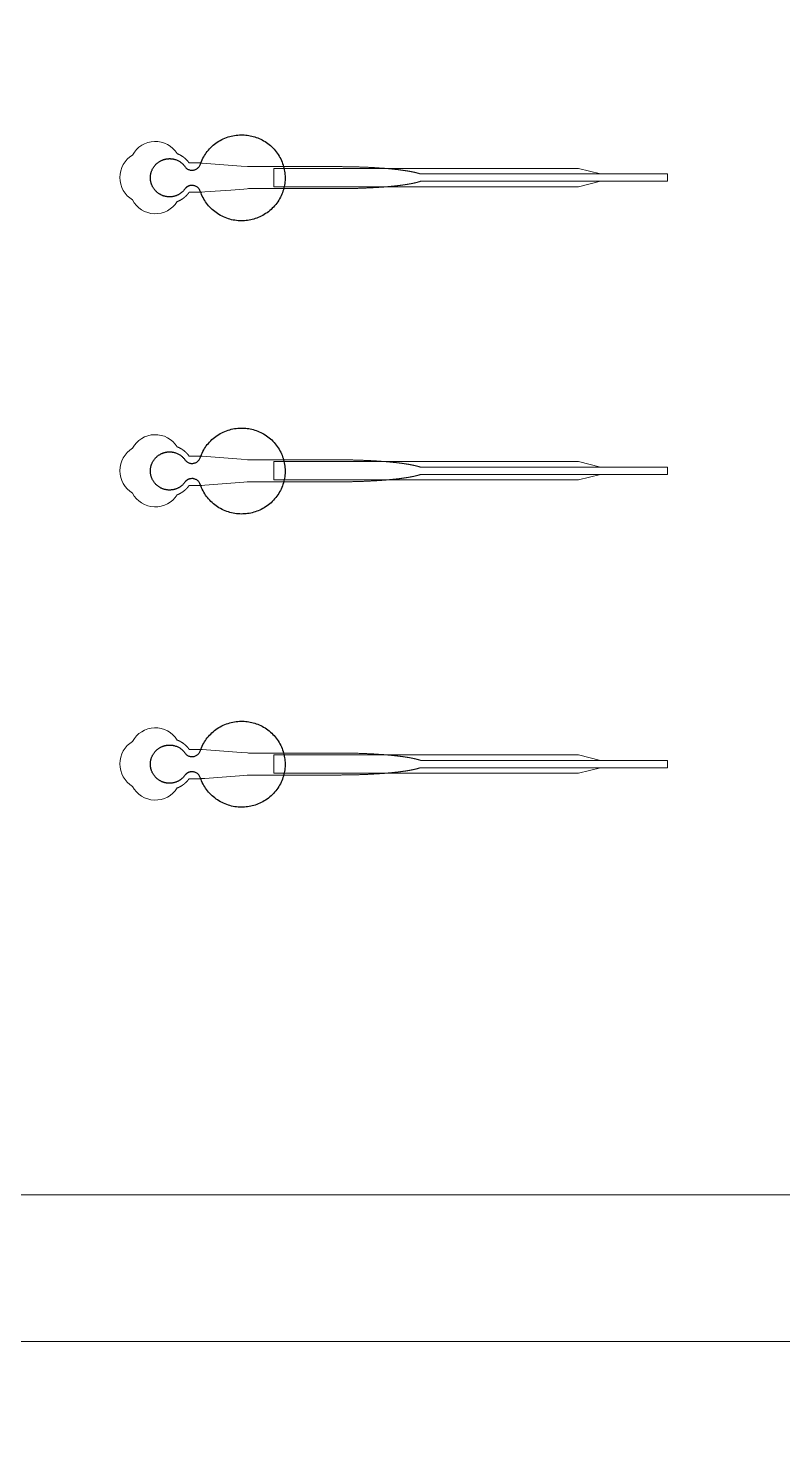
# Model space of a CAD drawing. Header units: inches. Extents: x -52997 to 52003, y -52254 to 52746.
# Drawn here: x -4 to 5140, y -20643 to -10988 of the extents above; entities that cross this region are included whole.
import ezdxf

# ---------------------------------------------------------------- set-up
doc = ezdxf.new("R2010")
doc.units = ezdxf.units.IN
doc.header["$MEASUREMENT"] = 0
doc.layers.add('1', color=1, linetype='Continuous')
doc.layers.add('2', color=140, linetype='Continuous', lineweight=0)
doc.layers.add('3', color=90, linetype='Continuous', lineweight=0)

msp = doc.modelspace()

# ---------------------------------------------------------------- linework, layer by layer
at = {"layer": '1'}
for points in [[(-16283.4, -47485.7), (0, -47485.7), (16283.4, -47485.7, 5.999107)], [(-16250, -47285.7), (0, -47285.7), (16250, -47285.7, 5.986812)], [(-13685.8, -45485.7), (0, -45485.7), (13685.8, -45485.7, 6.794322)]]:
    msp.add_lwpolyline(points, format="xyb", close=True, dxfattribs=at)
msp.add_circle((-497.2, 245.8), 52500, dxfattribs=at)
for points in [[(1067.9, -12078.6), (1090.1, -12055.5), (1121.8, -12060.7), (1153.4, -12065.9), (1167.1, -12094.9), (1242.5, -12335.8), (1494.5, -12298.1), (1746.5, -12260.4), (1746.6, -12008.3), (1746.8, -11756.1), (1494.8, -11718.2), (1242.8, -11680.3), (1167.1, -11921.1), (1153.9, -11949.6), (1123.1, -11955.3), (1092.2, -11961.1), (1069.6, -11939.3), (1018.3, -11855.9), (923.9, -11882), (829.5, -11908.1), (828.3, -12006), (827.1, -12104), (920.8, -12132.4), (1014.6, -12160.8), (1067.9, -12078.6)], [(1067.9, -14078.6), (1090.1, -14055.5), (1121.8, -14060.7), (1153.4, -14065.9), (1167.1, -14094.9), (1242.5, -14335.8), (1494.5, -14298.1), (1746.5, -14260.4), (1746.6, -14008.3), (1746.8, -13756.1), (1494.8, -13718.2), (1242.8, -13680.3), (1167.1, -13921.1), (1153.9, -13949.6), (1123.1, -13955.3), (1092.2, -13961.1), (1069.6, -13939.3), (1018.3, -13855.9), (923.9, -13882), (829.5, -13908.1), (828.3, -14006), (827.1, -14104), (920.8, -14132.4), (1014.6, -14160.8), (1067.9, -14078.6)], [(1067.9, -16078.6), (1090.1, -16055.5), (1121.8, -16060.7), (1153.4, -16065.9), (1167.1, -16094.9), (1242.5, -16335.8), (1494.5, -16298.1), (1746.5, -16260.4), (1746.6, -16008.3), (1746.8, -15756.1), (1494.8, -15718.2), (1242.8, -15680.3), (1167.1, -15921.1), (1153.9, -15949.6), (1123.1, -15955.3), (1092.2, -15961.1), (1069.6, -15939.3), (1018.3, -15855.9), (923.9, -15882), (829.5, -15908.1), (828.3, -16006), (827.1, -16104), (920.8, -16132.4), (1014.6, -16160.8), (1067.9, -16078.6)]]:
    msp.add_rational_spline(points, [1, 0.884783429184, 1, 0.884783429184, 1, 0.758252289935, 1, 0.758252289935, 1, 0.758252289935, 1, 0.758252289935, 1, 0.888941908896, 1, 0.888941908896, 1, 0.79946124759, 1, 0.79946124759, 1, 0.79946124759, 1, 0.79946124759, 1], degree=2, knots=[0, 0, 0, 0.969535, 0.969535, 1.939069, 1.939069, 3.359405, 3.359405, 4.779741, 4.779741, 6.200078, 6.200078, 7.620414, 7.620414, 8.571947, 8.571947, 9.52348, 9.52348, 10.812277, 10.812277, 12.101074, 12.101074, 13.389871, 13.389871, 14.678668, 14.678668, 14.678668], dxfattribs=at)
at = {"layer": '2'}
for points in [[(-16283.4, -47485.7), (0, -47485.7), (16283.4, -47485.7, 5.999107)], [(-16250, -47285.7), (0, -47285.7), (16250, -47285.7, 5.986812)], [(-13685.8, -45485.7), (0, -45485.7), (13685.8, -45485.7, 6.794322)], [(1010.7, -12170.4), (1011, -12170.3), (1011.9, -12170), (1012.7, -12169.7), (1013.6, -12169.3), (1014.4, -12169), (1015.3, -12168.6), (1016.1, -12168.3), (1017, -12167.9), (1017.8, -12167.5), (1018.7, -12167.2), (1019.5, -12166.8), (1020.4, -12166.4), (1021.2, -12166), (1022.1, -12165.6), (1022.9, -12165.2), (1023.8, -12164.8), (1024.7, -12164.4), (1025.5, -12163.9), (1026.4, -12163.5), (1027.2, -12163.1), (1028.1, -12162.6), (1028.9, -12162.2), (1029.8, -12161.7), (1030.7, -12161.3), (1031.5, -12160.8), (1032.4, -12160.3), (1033.2, -12159.9), (1034.1, -12159.4), (1034.9, -12158.9), (1035.8, -12158.4), (1036.6, -12157.9), (1037.5, -12157.4), (1038.4, -12156.9), (1039.2, -12156.4), (1040.1, -12155.8), (1040.9, -12155.3), (1041.7, -12154.8), (1042.6, -12154.2), (1043.4, -12153.7), (1044.3, -12153.1), (1045.1, -12152.6), (1046, -12152), (1046.8, -12151.4), (1047.6, -12150.9), (1048.5, -12150.3), (1049.3, -12149.7), (1050.1, -12149.1), (1050.9, -12148.5), (1051.8, -12147.9), (1052.6, -12147.3), (1053.4, -12146.7), (1054.2, -12146.1), (1055, -12145.5), (1055.8, -12144.8), (1056.6, -12144.2), (1057.4, -12143.6), (1058.2, -12142.9), (1059, -12142.3), (1059.8, -12141.7), (1060.6, -12141), (1061.4, -12140.4), (1062.2, -12139.7), (1062.9, -12139), (1063.7, -12138.4), (1064.5, -12137.7), (1065.2, -12137), (1066, -12136.3), (1066.8, -12135.7), (1067.5, -12135), (1068.3, -12134.3), (1069, -12133.6), (1069.7, -12132.9), (1070.5, -12132.2), (1071.2, -12131.5), (1071.9, -12130.8), (1072.7, -12130.1), (1073.4, -12129.3), (1074.1, -12128.6), (1074.8, -12127.9), (1075.5, -12127.2), (1076.2, -12126.4), (1076.9, -12125.7), (1077.6, -12125), (1078.2, -12124.3), (1078.9, -12123.5), (1079.6, -12122.8), (1080.2, -12122), (1080.9, -12121.3), (1081.5, -12120.5), (1082.2, -12119.8), (1082.8, -12119), (1083.5, -12118.3), (1084.1, -12117.5), (1084.7, -12116.8), (1085.3, -12116), (1085.9, -12115.3), (1086.5, -12114.5), (1087.1, -12113.7), (1087.7, -12113), (1088.3, -12112.2), (1088.9, -12111.4), (1089.5, -12110.7), (1090, -12109.9), (1090.6, -12109.1), (1091.1, -12108.4), (1091.7, -12107.6), (1092.2, -12106.8), (1135.8, -12106.8), (1157.6, -12106.8), (1168.5, -12106.8), (1171.2, -12106.8), (1172.6, -12106.8), (1172.6, -12106.8), (1172.6, -12106.8), (1172.7, -12106.8), (1172.7, -12106.8), (1172.7, -12106.8), (1172.8, -12106.8), (1173.1, -12106.8), (1173.8, -12106.7), (1175.2, -12106.6), (1177.9, -12106.4), (1200, -12104.7), (1376.7, -12091.2), (1465, -12084.4), (1487.1, -12082.7), (1498.1, -12081.9), (1498.5, -12081.8), (1498.5, -12081.8), (1498.6, -12081.8), (1498.6, -12081.8), (1498.7, -12081.8), (1499.1, -12081.8), (1759.6, -12081.8), (1765.9, -12081.8), (1778.4, -12081.8), (1878.9, -12081.8), (2080, -12081.8), (2092.5, -12081.8), (2098.8, -12081.8), (2102, -12081.8), (2103.5, -12081.8), (2103.9, -12081.8), (2104.1, -12081.8), (2104.2, -12081.8), (2104.3, -12081.8), (2104.3, -12081.8), (2104.3, -12081.8), (2104.9, -12081.8), (2109.5, -12081.8), (2114.1, -12081.8), (2118.7, -12081.8), (2123.3, -12081.8), (2128, -12081.8), (2132.6, -12081.7), (2137.3, -12081.7), (2142, -12081.7), (2146.7, -12081.6), (2151.4, -12081.6), (2156.1, -12081.6), (2160.8, -12081.5), (2165.5, -12081.4), (2170.3, -12081.4), (2175, -12081.3), (2179.8, -12081.2), (2184.6, -12081.2), (2189.3, -12081.1), (2194.1, -12081), (2198.9, -12080.9), (2203.7, -12080.8), (2208.5, -12080.7), (2213.3, -12080.6), (2218.1, -12080.5), (2222.9, -12080.3), (2227.8, -12080.2), (2232.6, -12080.1), (2237.4, -12080), (2242.2, -12079.8), (2247.1, -12079.7), (2251.9, -12079.5), (2256.7, -12079.4), (2261.6, -12079.2), (2266.4, -12079), (2271.2, -12078.9), (2276.1, -12078.7), (2280.9, -12078.5), (2285.7, -12078.3), (2290.5, -12078.1), (2295.4, -12077.9), (2300.2, -12077.7), (2305, -12077.5), (2309.8, -12077.3), (2314.6, -12077.1), (2319.4, -12076.8), (2324.2, -12076.6), (2328.9, -12076.4), (2333.7, -12076.1), (2338.5, -12075.9), (2343.2, -12075.6), (2348, -12075.4), (2352.7, -12075.1), (2357.4, -12074.8), (2362.1, -12074.6), (2366.8, -12074.3), (2371.5, -12074), (2376.2, -12073.7), (2380.8, -12073.4), (2385.5, -12073.1), (2390.1, -12072.8), (2394.7, -12072.5), (2399.3, -12072.1), (2403.8, -12071.8), (2406.1, -12071.6), (2408.4, -12071.5), (2410.7, -12071.3), (2412.9, -12071.1), (2415.2, -12071), (2417.5, -12070.8), (2419.7, -12070.6), (2421.9, -12070.5), (2424.2, -12070.3), (2426.4, -12070.1), (2428.7, -12069.9), (2430.9, -12069.7), (2433.1, -12069.6), (2435.3, -12069.4), (2437.5, -12069.2), (2439.7, -12069), (2441.9, -12068.8), (2444.1, -12068.6), (2446.3, -12068.5), (2448.5, -12068.3), (2450.7, -12068.1), (2452.8, -12067.9), (2455, -12067.7), (2457.2, -12067.5), (2459.3, -12067.3), (2461.4, -12067.1), (2463.6, -12066.9), (2465.7, -12066.7), (2467.8, -12066.5), (2470, -12066.3), (2472.1, -12066.1), (2474.2, -12065.9), (2476.3, -12065.7), (2478.4, -12065.5), (2480.5, -12065.3), (2482.5, -12065.1), (2484.6, -12064.8), (2486.7, -12064.6), (2488.7, -12064.4), (2490.8, -12064.2), (2492.8, -12064), (2494.8, -12063.8), (2496.9, -12063.5), (2498.9, -12063.3), (2500.9, -12063.1), (2502.9, -12062.9), (2504.9, -12062.7), (2506.9, -12062.4), (2508.9, -12062.2), (2510.8, -12062), (2512.8, -12061.8), (2514.8, -12061.5), (2516.7, -12061.3), (2518.7, -12061.1), (2520.6, -12060.8), (2522.5, -12060.6), (2524.4, -12060.4), (2526.3, -12060.1), (2528.2, -12059.9), (2530.1, -12059.7), (2532, -12059.4), (2533.9, -12059.2), (2535.7, -12058.9), (2537.6, -12058.7), (2539.5, -12058.5), (2541.3, -12058.2), (2543.1, -12058), (2544.9, -12057.7), (2546.8, -12057.5), (2548.6, -12057.2), (2550.4, -12057), (2552.1, -12056.7), (2553.9, -12056.5), (2555.7, -12056.2), (2557.4, -12056), (2559.2, -12055.7), (2560.9, -12055.5), (2562.7, -12055.2), (2564.4, -12055), (2566.1, -12054.7), (2567.8, -12054.5), (2569.5, -12054.2), (2571.2, -12053.9), (2572.8, -12053.7), (2574.5, -12053.4), (2576.1, -12053.2), (2577.8, -12052.9), (2579.4, -12052.6), (2581, -12052.4), (2582.7, -12052.1), (2584.3, -12051.8), (2585.9, -12051.6), (2587.4, -12051.3), (2589, -12051), (2590.6, -12050.8), (2592.1, -12050.5), (2593.7, -12050.2), (2595.2, -12050), (2596.7, -12049.7), (2598.2, -12049.4), (2599.7, -12049.1), (2601.2, -12048.9), (2602.7, -12048.6), (2604.2, -12048.3), (2605.6, -12048), (2607.1, -12047.8), (2608.5, -12047.5), (2610, -12047.2), (2611.4, -12046.9), (2612.8, -12046.6), (2614.2, -12046.4), (2615.6, -12046.1), (2617, -12045.8), (2618.3, -12045.5), (2619.7, -12045.2), (2621, -12044.9), (2622.4, -12044.7), (2623.7, -12044.4), (2625, -12044.1), (2626.3, -12043.8), (2627.6, -12043.5), (2628.9, -12043.2), (2630.1, -12043), (2631.4, -12042.7), (2632.6, -12042.4), (2633.9, -12042.1), (2635.1, -12041.8), (2636.3, -12041.5), (2637.5, -12041.2), (2638.7, -12040.9), (2639.9, -12040.6), (2641.1, -12040.3), (2642.2, -12040.1), (2643.4, -12039.8), (2644.5, -12039.5), (2645.6, -12039.2), (2646.7, -12038.9), (2647.8, -12038.6), (2648.9, -12038.3), (2650, -12038), (2651.1, -12037.7), (2652.2, -12037.4), (2653.2, -12037.1), (2654.2, -12036.8), (2655.3, -12036.5), (2656.3, -12036.2), (2657.3, -12035.9), (2658.3, -12035.6), (2659.3, -12035.3), (2660.2, -12035), (2661.2, -12034.7), (2662.2, -12034.4), (2663.1, -12034.1), (2664, -12033.8), (2664.9, -12033.5), (2665.8, -12033.2), (2666.7, -12032.9), (2667.6, -12032.6), (2668.5, -12032.3), (2669.9, -12031.9), (4355.5, -12032), (4355.5, -11981.8), (2670, -11981.8), (2669.7, -11981.7), (2668.8, -11981.4), (2668, -11981.1), (2667.1, -11980.8), (2666.2, -11980.5), (2665.3, -11980.2), (2664.4, -11979.9), (2663.4, -11979.6), (2662.5, -11979.3), (2661.6, -11979), (2660.6, -11978.7), (2659.6, -11978.4), (2658.6, -11978.1), (2657.6, -11977.8), (2656.6, -11977.5), (2655.6, -11977.2), (2654.6, -11976.9), (2653.6, -11976.6), (2652.5, -11976.3), (2651.5, -11976.1), (2650.4, -11975.8), (2649.3, -11975.5), (2648.2, -11975.2), (2647.1, -11974.9), (2646, -11974.6), (2644.9, -11974.3), (2643.7, -11974), (2642.6, -11973.7), (2641.4, -11973.4), (2640.2, -11973.1), (2639.1, -11972.8), (2637.9, -11972.5), (2636.7, -11972.2), (2635.4, -11971.9), (2634.2, -11971.7), (2633, -11971.4), (2631.7, -11971.1), (2630.5, -11970.8), (2629.2, -11970.5), (2627.9, -11970.2), (2626.6, -11969.9), (2625.3, -11969.6), (2624, -11969.4), (2622.7, -11969.1), (2621.4, -11968.8), (2620, -11968.5), (2618.7, -11968.2), (2617.3, -11967.9), (2615.9, -11967.7), (2614.5, -11967.4), (2613.1, -11967.1), (2611.7, -11966.8), (2610.3, -11966.5), (2608.9, -11966.3), (2607.5, -11966), (2606, -11965.7), (2604.5, -11965.4), (2603.1, -11965.1), (2601.6, -11964.9), (2600.1, -11964.6), (2598.6, -11964.3), (2597.1, -11964), (2595.6, -11963.8), (2594, -11963.5), (2592.5, -11963.2), (2590.9, -11963), (2589.4, -11962.7), (2587.8, -11962.4), (2586.2, -11962.2), (2584.6, -11961.9), (2583, -11961.6), (2581.4, -11961.4), (2579.8, -11961.1), (2578.1, -11960.8), (2576.5, -11960.6), (2574.8, -11960.3), (2573.2, -11960), (2571.5, -11959.8), (2569.8, -11959.5), (2568.1, -11959.3), (2566.4, -11959), (2564.7, -11958.7), (2563, -11958.5), (2561.3, -11958.2), (2559.5, -11958), (2557.8, -11957.7), (2556, -11957.5), (2554.3, -11957.2), (2552.5, -11957), (2550.7, -11956.7), (2548.9, -11956.5), (2547.1, -11956.2), (2545.3, -11956), (2543.5, -11955.7), (2541.7, -11955.5), (2539.8, -11955.2), (2538, -11955), (2536.1, -11954.8), (2534.3, -11954.5), (2532.4, -11954.3), (2530.5, -11954), (2528.6, -11953.8), (2526.7, -11953.6), (2524.8, -11953.3), (2522.9, -11953.1), (2521, -11952.9), (2519, -11952.6), (2517.1, -11952.4), (2515.2, -11952.2), (2513.2, -11951.9), (2511.2, -11951.7), (2509.3, -11951.5), (2507.3, -11951.3), (2505.3, -11951), (2503.3, -11950.8), (2501.3, -11950.6), (2499.3, -11950.4), (2497.3, -11950.2), (2495.3, -11949.9), (2493.2, -11949.7), (2491.2, -11949.5), (2489.2, -11949.3), (2487.1, -11949.1), (2485, -11948.9), (2483, -11948.7), (2480.9, -11948.4), (2478.8, -11948.2), (2476.7, -11948), (2474.6, -11947.8), (2472.5, -11947.6), (2470.4, -11947.4), (2468.3, -11947.2), (2466.2, -11947), (2464.1, -11946.8), (2461.9, -11946.6), (2459.8, -11946.4), (2457.6, -11946.2), (2455.5, -11946), (2453.3, -11945.8), (2451.2, -11945.6), (2449, -11945.4), (2446.8, -11945.3), (2444.6, -11945.1), (2442.5, -11944.9), (2440.3, -11944.7), (2438.1, -11944.5), (2435.9, -11944.3), (2433.7, -11944.1), (2431.4, -11944), (2429.2, -11943.8), (2427, -11943.6), (2424.8, -11943.4), (2422.5, -11943.2), (2420.3, -11943.1), (2418, -11942.9), (2415.8, -11942.7), (2413.5, -11942.6), (2411.3, -11942.4), (2409, -11942.2), (2406.7, -11942.1), (2402.2, -11941.7), (2397.6, -11941.4), (2393, -11941.1), (2388.4, -11940.8), (2383.8, -11940.5), (2379.2, -11940.2), (2374.5, -11939.9), (2369.9, -11939.6), (2365.2, -11939.3), (2360.5, -11939), (2355.8, -11938.7), (2351.1, -11938.5), (2346.4, -11938.2), (2341.7, -11937.9), (2336.9, -11937.7), (2332.2, -11937.5), (2327.4, -11937.2), (2322.7, -11937), (2317.9, -11936.7), (2313.1, -11936.5), (2308.4, -11936.3), (2303.6, -11936.1), (2298.8, -11935.9), (2294, -11935.7), (2289.2, -11935.5), (2284.4, -11935.3), (2279.6, -11935.1), (2274.8, -11934.9), (2270, -11934.7), (2265.2, -11934.6), (2260.3, -11934.4), (2255.5, -11934.3), (2250.7, -11934.1), (2245.9, -11933.9), (2241.1, -11933.8), (2236.3, -11933.7), (2231.5, -11933.5), (2226.7, -11933.4), (2221.9, -11933.3), (2217.1, -11933.2), (2212.3, -11933.1), (2207.6, -11932.9), (2202.8, -11932.8), (2198, -11932.8), (2193.3, -11932.7), (2188.5, -11932.6), (2183.8, -11932.5), (2179, -11932.4), (2174.3, -11932.3), (2169.6, -11932.3), (2164.9, -11932.2), (2160.2, -11932.2), (2155.5, -11932.1), (2150.8, -11932.1), (2146.1, -11932), (2141.5, -11932), (2136.8, -11931.9), (2132.2, -11931.9), (2127.6, -11931.9), (2123, -11931.9), (2118.4, -11931.9), (2116.1, -11931.8), (2115.5, -11931.8), (2115.2, -11931.8), (2115.1, -11931.8), (2114.9, -11931.8), (2113.3, -11931.8), (2106.9, -11931.8), (2094.2, -11931.8), (2043.2, -11931.8), (1839.2, -11931.8), (1788.2, -11931.8), (1762.7, -11931.8), (1756.4, -11931.8), (1754.8, -11931.8), (1499, -11931.8), (1498.6, -11931.8), (1498.6, -11931.8), (1498.5, -11931.8), (1498.5, -11931.8), (1498.4, -11931.8), (1498.1, -11931.8), (1496.7, -11931.7), (1491.2, -11931.3), (1447, -11927.9), (1358.7, -11921.1), (1182, -11907.6), (1176.5, -11907.1), (1173.8, -11906.9), (1173.1, -11906.9), (1172.7, -11906.8), (1172.7, -11906.8), (1172.7, -11906.8), (1172.7, -11906.8), (1172.6, -11906.8), (1172.6, -11906.8), (1172.6, -11906.8), (1172.2, -11906.8), (1169.5, -11906.8), (1164.1, -11906.8), (1153.2, -11906.8), (1131.4, -11906.8), (1109.6, -11906.8), (1098.7, -11906.8), (1093.2, -11906.8), (1092.6, -11906.8), (1092.4, -11906.8), (1092.3, -11906.8), (1092.3, -11906.8), (1092.2, -11906.8), (1092.2, -11906.8), (1092.2, -11906.8), (1091.8, -11906.2), (1091, -11905.1), (1090.2, -11904), (1089.4, -11902.9), (1088.6, -11901.8), (1087.7, -11900.6), (1086.8, -11899.5), (1086, -11898.4), (1085.1, -11897.3), (1084.2, -11896.2), (1083.3, -11895.1), (1082.3, -11894), (1081.4, -11892.9), (1080.4, -11891.8), (1079.5, -11890.7), (1078.5, -11889.6), (1077.5, -11888.5), (1076.5, -11887.5), (1075.5, -11886.4), (1074.5, -11885.3), (1073.4, -11884.3), (1072.4, -11883.2), (1071.3, -11882.2), (1070.2, -11881.1), (1069.2, -11880.1), (1068.1, -11879), (1066.9, -11878), (1065.8, -11877), (1064.7, -11876), (1063.5, -11875), (1062.4, -11874), (1061.2, -11873), (1060, -11872), (1058.9, -11871), (1057.7, -11870.1), (1056.4, -11869.1), (1055.2, -11868.2), (1054, -11867.2), (1052.8, -11866.3), (1051.5, -11865.4), (1050.2, -11864.5), (1049, -11863.6), (1047.7, -11862.7), (1046.4, -11861.8), (1045.1, -11861), (1043.8, -11860.1), (1042.5, -11859.3), (1041.2, -11858.4), (1039.9, -11857.6), (1038.5, -11856.8), (1037.2, -11856), (1035.8, -11855.2), (1034.5, -11854.4), (1033.1, -11853.6), (1031.7, -11852.9), (1030.4, -11852.1), (1029, -11851.4), (1027.6, -11850.7), (1026.2, -11850), (1024.8, -11849.3), (1023.4, -11848.6), (1022, -11848), (1020.6, -11847.3), (1019.1, -11846.7), (1017.7, -11846.1), (1016.3, -11845.5), (1014.9, -11844.9), (1013.4, -11844.3), (1012, -11843.7), (1010.8, -11843.2, 0.576044), (706.2, -11852.6, 0.560065), (706.2, -12159.1, 0.578435)], [(1010.7, -14170.4), (1011, -14170.3), (1011.9, -14170), (1012.7, -14169.7), (1013.6, -14169.3), (1014.4, -14169), (1015.3, -14168.6), (1016.1, -14168.3), (1017, -14167.9), (1017.8, -14167.5), (1018.7, -14167.2), (1019.5, -14166.8), (1020.4, -14166.4), (1021.2, -14166), (1022.1, -14165.6), (1022.9, -14165.2), (1023.8, -14164.8), (1024.7, -14164.4), (1025.5, -14163.9), (1026.4, -14163.5), (1027.2, -14163.1), (1028.1, -14162.6), (1028.9, -14162.2), (1029.8, -14161.7), (1030.7, -14161.3), (1031.5, -14160.8), (1032.4, -14160.3), (1033.2, -14159.9), (1034.1, -14159.4), (1034.9, -14158.9), (1035.8, -14158.4), (1036.6, -14157.9), (1037.5, -14157.4), (1038.4, -14156.9), (1039.2, -14156.4), (1040.1, -14155.8), (1040.9, -14155.3), (1041.7, -14154.8), (1042.6, -14154.2), (1043.4, -14153.7), (1044.3, -14153.1), (1045.1, -14152.6), (1046, -14152), (1046.8, -14151.4), (1047.6, -14150.9), (1048.5, -14150.3), (1049.3, -14149.7), (1050.1, -14149.1), (1050.9, -14148.5), (1051.8, -14147.9), (1052.6, -14147.3), (1053.4, -14146.7), (1054.2, -14146.1), (1055, -14145.5), (1055.8, -14144.8), (1056.6, -14144.2), (1057.4, -14143.6), (1058.2, -14142.9), (1059, -14142.3), (1059.8, -14141.7), (1060.6, -14141), (1061.4, -14140.4), (1062.2, -14139.7), (1062.9, -14139), (1063.7, -14138.4), (1064.5, -14137.7), (1065.2, -14137), (1066, -14136.3), (1066.8, -14135.7), (1067.5, -14135), (1068.3, -14134.3), (1069, -14133.6), (1069.7, -14132.9), (1070.5, -14132.2), (1071.2, -14131.5), (1071.9, -14130.8), (1072.7, -14130.1), (1073.4, -14129.3), (1074.1, -14128.6), (1074.8, -14127.9), (1075.5, -14127.2), (1076.2, -14126.4), (1076.9, -14125.7), (1077.6, -14125), (1078.2, -14124.3), (1078.9, -14123.5), (1079.6, -14122.8), (1080.2, -14122), (1080.9, -14121.3), (1081.5, -14120.5), (1082.2, -14119.8), (1082.8, -14119), (1083.5, -14118.3), (1084.1, -14117.5), (1084.7, -14116.8), (1085.3, -14116), (1085.9, -14115.3), (1086.5, -14114.5), (1087.1, -14113.7), (1087.7, -14113), (1088.3, -14112.2), (1088.9, -14111.4), (1089.5, -14110.7), (1090, -14109.9), (1090.6, -14109.1), (1091.1, -14108.4), (1091.7, -14107.6), (1092.2, -14106.8), (1135.8, -14106.8), (1157.6, -14106.8), (1168.5, -14106.8), (1171.2, -14106.8), (1172.6, -14106.8), (1172.6, -14106.8), (1172.6, -14106.8), (1172.7, -14106.8), (1172.7, -14106.8), (1172.7, -14106.8), (1172.8, -14106.8), (1173.1, -14106.8), (1173.8, -14106.7), (1175.2, -14106.6), (1177.9, -14106.4), (1200, -14104.7), (1376.7, -14091.2), (1465, -14084.4), (1487.1, -14082.7), (1498.1, -14081.9), (1498.5, -14081.8), (1498.5, -14081.8), (1498.6, -14081.8), (1498.6, -14081.8), (1498.7, -14081.8), (1499.1, -14081.8), (1759.6, -14081.8), (1765.9, -14081.8), (1778.4, -14081.8), (1878.9, -14081.8), (2080, -14081.8), (2092.5, -14081.8), (2098.8, -14081.8), (2102, -14081.8), (2103.5, -14081.8), (2103.9, -14081.8), (2104.1, -14081.8), (2104.2, -14081.8), (2104.3, -14081.8), (2104.3, -14081.8), (2104.3, -14081.8), (2104.9, -14081.8), (2109.5, -14081.8), (2114.1, -14081.8), (2118.7, -14081.8), (2123.3, -14081.8), (2128, -14081.8), (2132.6, -14081.7), (2137.3, -14081.7), (2142, -14081.7), (2146.7, -14081.6), (2151.4, -14081.6), (2156.1, -14081.6), (2160.8, -14081.5), (2165.5, -14081.4), (2170.3, -14081.4), (2175, -14081.3), (2179.8, -14081.2), (2184.6, -14081.2), (2189.3, -14081.1), (2194.1, -14081), (2198.9, -14080.9), (2203.7, -14080.8), (2208.5, -14080.7), (2213.3, -14080.6), (2218.1, -14080.5), (2222.9, -14080.3), (2227.8, -14080.2), (2232.6, -14080.1), (2237.4, -14080), (2242.2, -14079.8), (2247.1, -14079.7), (2251.9, -14079.5), (2256.7, -14079.4), (2261.6, -14079.2), (2266.4, -14079), (2271.2, -14078.9), (2276.1, -14078.7), (2280.9, -14078.5), (2285.7, -14078.3), (2290.5, -14078.1), (2295.4, -14077.9), (2300.2, -14077.7), (2305, -14077.5), (2309.8, -14077.3), (2314.6, -14077.1), (2319.4, -14076.8), (2324.2, -14076.6), (2328.9, -14076.4), (2333.7, -14076.1), (2338.5, -14075.9), (2343.2, -14075.6), (2348, -14075.4), (2352.7, -14075.1), (2357.4, -14074.8), (2362.1, -14074.6), (2366.8, -14074.3), (2371.5, -14074), (2376.2, -14073.7), (2380.8, -14073.4), (2385.5, -14073.1), (2390.1, -14072.8), (2394.7, -14072.5), (2399.3, -14072.1), (2403.8, -14071.8), (2406.1, -14071.6), (2408.4, -14071.5), (2410.7, -14071.3), (2412.9, -14071.1), (2415.2, -14071), (2417.5, -14070.8), (2419.7, -14070.6), (2421.9, -14070.5), (2424.2, -14070.3), (2426.4, -14070.1), (2428.7, -14069.9), (2430.9, -14069.7), (2433.1, -14069.6), (2435.3, -14069.4), (2437.5, -14069.2), (2439.7, -14069), (2441.9, -14068.8), (2444.1, -14068.6), (2446.3, -14068.5), (2448.5, -14068.3), (2450.7, -14068.1), (2452.8, -14067.9), (2455, -14067.7), (2457.2, -14067.5), (2459.3, -14067.3), (2461.4, -14067.1), (2463.6, -14066.9), (2465.7, -14066.7), (2467.8, -14066.5), (2470, -14066.3), (2472.1, -14066.1), (2474.2, -14065.9), (2476.3, -14065.7), (2478.4, -14065.5), (2480.5, -14065.3), (2482.5, -14065.1), (2484.6, -14064.8), (2486.7, -14064.6), (2488.7, -14064.4), (2490.8, -14064.2), (2492.8, -14064), (2494.8, -14063.8), (2496.9, -14063.5), (2498.9, -14063.3), (2500.9, -14063.1), (2502.9, -14062.9), (2504.9, -14062.7), (2506.9, -14062.4), (2508.9, -14062.2), (2510.8, -14062), (2512.8, -14061.8), (2514.8, -14061.5), (2516.7, -14061.3), (2518.7, -14061.1), (2520.6, -14060.8), (2522.5, -14060.6), (2524.4, -14060.4), (2526.3, -14060.1), (2528.2, -14059.9), (2530.1, -14059.7), (2532, -14059.4), (2533.9, -14059.2), (2535.7, -14058.9), (2537.6, -14058.7), (2539.5, -14058.5), (2541.3, -14058.2), (2543.1, -14058), (2544.9, -14057.7), (2546.8, -14057.5), (2548.6, -14057.2), (2550.4, -14057), (2552.1, -14056.7), (2553.9, -14056.5), (2555.7, -14056.2), (2557.4, -14056), (2559.2, -14055.7), (2560.9, -14055.5), (2562.7, -14055.2), (2564.4, -14055), (2566.1, -14054.7), (2567.8, -14054.5), (2569.5, -14054.2), (2571.2, -14053.9), (2572.8, -14053.7), (2574.5, -14053.4), (2576.1, -14053.2), (2577.8, -14052.9), (2579.4, -14052.6), (2581, -14052.4), (2582.7, -14052.1), (2584.3, -14051.8), (2585.9, -14051.6), (2587.4, -14051.3), (2589, -14051), (2590.6, -14050.8), (2592.1, -14050.5), (2593.7, -14050.2), (2595.2, -14050), (2596.7, -14049.7), (2598.2, -14049.4), (2599.7, -14049.1), (2601.2, -14048.9), (2602.7, -14048.6), (2604.2, -14048.3), (2605.6, -14048), (2607.1, -14047.8), (2608.5, -14047.5), (2610, -14047.2), (2611.4, -14046.9), (2612.8, -14046.6), (2614.2, -14046.4), (2615.6, -14046.1), (2617, -14045.8), (2618.3, -14045.5), (2619.7, -14045.2), (2621, -14044.9), (2622.4, -14044.7), (2623.7, -14044.4), (2625, -14044.1), (2626.3, -14043.8), (2627.6, -14043.5), (2628.9, -14043.2), (2630.1, -14043), (2631.4, -14042.7), (2632.6, -14042.4), (2633.9, -14042.1), (2635.1, -14041.8), (2636.3, -14041.5), (2637.5, -14041.2), (2638.7, -14040.9), (2639.9, -14040.6), (2641.1, -14040.3), (2642.2, -14040.1), (2643.4, -14039.8), (2644.5, -14039.5), (2645.6, -14039.2), (2646.7, -14038.9), (2647.8, -14038.6), (2648.9, -14038.3), (2650, -14038), (2651.1, -14037.7), (2652.2, -14037.4), (2653.2, -14037.1), (2654.2, -14036.8), (2655.3, -14036.5), (2656.3, -14036.2), (2657.3, -14035.9), (2658.3, -14035.6), (2659.3, -14035.3), (2660.2, -14035), (2661.2, -14034.7), (2662.2, -14034.4), (2663.1, -14034.1), (2664, -14033.8), (2664.9, -14033.5), (2665.8, -14033.2), (2666.7, -14032.9), (2667.6, -14032.6), (2668.5, -14032.3), (2669.9, -14031.9), (4355.5, -14032), (4355.5, -13981.8), (2670, -13981.8), (2669.7, -13981.7), (2668.8, -13981.4), (2668, -13981.1), (2667.1, -13980.8), (2666.2, -13980.5), (2665.3, -13980.2), (2664.4, -13979.9), (2663.4, -13979.6), (2662.5, -13979.3), (2661.6, -13979), (2660.6, -13978.7), (2659.6, -13978.4), (2658.6, -13978.1), (2657.6, -13977.8), (2656.6, -13977.5), (2655.6, -13977.2), (2654.6, -13976.9), (2653.6, -13976.6), (2652.5, -13976.3), (2651.5, -13976.1), (2650.4, -13975.8), (2649.3, -13975.5), (2648.2, -13975.2), (2647.1, -13974.9), (2646, -13974.6), (2644.9, -13974.3), (2643.7, -13974), (2642.6, -13973.7), (2641.4, -13973.4), (2640.2, -13973.1), (2639.1, -13972.8), (2637.9, -13972.5), (2636.7, -13972.2), (2635.4, -13971.9), (2634.2, -13971.7), (2633, -13971.4), (2631.7, -13971.1), (2630.5, -13970.8), (2629.2, -13970.5), (2627.9, -13970.2), (2626.6, -13969.9), (2625.3, -13969.6), (2624, -13969.4), (2622.7, -13969.1), (2621.4, -13968.8), (2620, -13968.5), (2618.7, -13968.2), (2617.3, -13967.9), (2615.9, -13967.7), (2614.5, -13967.4), (2613.1, -13967.1), (2611.7, -13966.8), (2610.3, -13966.5), (2608.9, -13966.3), (2607.5, -13966), (2606, -13965.7), (2604.5, -13965.4), (2603.1, -13965.1), (2601.6, -13964.9), (2600.1, -13964.6), (2598.6, -13964.3), (2597.1, -13964), (2595.6, -13963.8), (2594, -13963.5), (2592.5, -13963.2), (2590.9, -13963), (2589.4, -13962.7), (2587.8, -13962.4), (2586.2, -13962.2), (2584.6, -13961.9), (2583, -13961.6), (2581.4, -13961.4), (2579.8, -13961.1), (2578.1, -13960.8), (2576.5, -13960.6), (2574.8, -13960.3), (2573.2, -13960), (2571.5, -13959.8), (2569.8, -13959.5), (2568.1, -13959.3), (2566.4, -13959), (2564.7, -13958.7), (2563, -13958.5), (2561.3, -13958.2), (2559.5, -13958), (2557.8, -13957.7), (2556, -13957.5), (2554.3, -13957.2), (2552.5, -13957), (2550.7, -13956.7), (2548.9, -13956.5), (2547.1, -13956.2), (2545.3, -13956), (2543.5, -13955.7), (2541.7, -13955.5), (2539.8, -13955.2), (2538, -13955), (2536.1, -13954.8), (2534.3, -13954.5), (2532.4, -13954.3), (2530.5, -13954), (2528.6, -13953.8), (2526.7, -13953.6), (2524.8, -13953.3), (2522.9, -13953.1), (2521, -13952.9), (2519, -13952.6), (2517.1, -13952.4), (2515.2, -13952.2), (2513.2, -13951.9), (2511.2, -13951.7), (2509.3, -13951.5), (2507.3, -13951.3), (2505.3, -13951), (2503.3, -13950.8), (2501.3, -13950.6), (2499.3, -13950.4), (2497.3, -13950.2), (2495.3, -13949.9), (2493.2, -13949.7), (2491.2, -13949.5), (2489.2, -13949.3), (2487.1, -13949.1), (2485, -13948.9), (2483, -13948.7), (2480.9, -13948.4), (2478.8, -13948.2), (2476.7, -13948), (2474.6, -13947.8), (2472.5, -13947.6), (2470.4, -13947.4), (2468.3, -13947.2), (2466.2, -13947), (2464.1, -13946.8), (2461.9, -13946.6), (2459.8, -13946.4), (2457.6, -13946.2), (2455.5, -13946), (2453.3, -13945.8), (2451.2, -13945.6), (2449, -13945.4), (2446.8, -13945.3), (2444.6, -13945.1), (2442.5, -13944.9), (2440.3, -13944.7), (2438.1, -13944.5), (2435.9, -13944.3), (2433.7, -13944.1), (2431.4, -13944), (2429.2, -13943.8), (2427, -13943.6), (2424.8, -13943.4), (2422.5, -13943.2), (2420.3, -13943.1), (2418, -13942.9), (2415.8, -13942.7), (2413.5, -13942.6), (2411.3, -13942.4), (2409, -13942.2), (2406.7, -13942.1), (2402.2, -13941.7), (2397.6, -13941.4), (2393, -13941.1), (2388.4, -13940.8), (2383.8, -13940.5), (2379.2, -13940.2), (2374.5, -13939.9), (2369.9, -13939.6), (2365.2, -13939.3), (2360.5, -13939), (2355.8, -13938.7), (2351.1, -13938.5), (2346.4, -13938.2), (2341.7, -13937.9), (2336.9, -13937.7), (2332.2, -13937.5), (2327.4, -13937.2), (2322.7, -13937), (2317.9, -13936.7), (2313.1, -13936.5), (2308.4, -13936.3), (2303.6, -13936.1), (2298.8, -13935.9), (2294, -13935.7), (2289.2, -13935.5), (2284.4, -13935.3), (2279.6, -13935.1), (2274.8, -13934.9), (2270, -13934.7), (2265.2, -13934.6), (2260.3, -13934.4), (2255.5, -13934.3), (2250.7, -13934.1), (2245.9, -13933.9), (2241.1, -13933.8), (2236.3, -13933.7), (2231.5, -13933.5), (2226.7, -13933.4), (2221.9, -13933.3), (2217.1, -13933.2), (2212.3, -13933.1), (2207.6, -13932.9), (2202.8, -13932.8), (2198, -13932.8), (2193.3, -13932.7), (2188.5, -13932.6), (2183.8, -13932.5), (2179, -13932.4), (2174.3, -13932.3), (2169.6, -13932.3), (2164.9, -13932.2), (2160.2, -13932.2), (2155.5, -13932.1), (2150.8, -13932.1), (2146.1, -13932), (2141.5, -13932), (2136.8, -13931.9), (2132.2, -13931.9), (2127.6, -13931.9), (2123, -13931.9), (2118.4, -13931.9), (2116.1, -13931.8), (2115.5, -13931.8), (2115.2, -13931.8), (2115.1, -13931.8), (2114.9, -13931.8), (2113.3, -13931.8), (2106.9, -13931.8), (2094.2, -13931.8), (2043.2, -13931.8), (1839.2, -13931.8), (1788.2, -13931.8), (1762.7, -13931.8), (1756.4, -13931.8), (1754.8, -13931.8), (1499, -13931.8), (1498.6, -13931.8), (1498.6, -13931.8), (1498.5, -13931.8), (1498.5, -13931.8), (1498.4, -13931.8), (1498.1, -13931.8), (1496.7, -13931.7), (1491.2, -13931.3), (1447, -13927.9), (1358.7, -13921.1), (1182, -13907.6), (1176.5, -13907.1), (1173.8, -13906.9), (1173.1, -13906.9), (1172.7, -13906.8), (1172.7, -13906.8), (1172.7, -13906.8), (1172.7, -13906.8), (1172.6, -13906.8), (1172.6, -13906.8), (1172.6, -13906.8), (1172.2, -13906.8), (1169.5, -13906.8), (1164.1, -13906.8), (1153.2, -13906.8), (1131.4, -13906.8), (1109.6, -13906.8), (1098.7, -13906.8), (1093.2, -13906.8), (1092.6, -13906.8), (1092.4, -13906.8), (1092.3, -13906.8), (1092.3, -13906.8), (1092.2, -13906.8), (1092.2, -13906.8), (1092.2, -13906.8), (1091.8, -13906.2), (1091, -13905.1), (1090.2, -13904), (1089.4, -13902.9), (1088.6, -13901.8), (1087.7, -13900.6), (1086.8, -13899.5), (1086, -13898.4), (1085.1, -13897.3), (1084.2, -13896.2), (1083.3, -13895.1), (1082.3, -13894), (1081.4, -13892.9), (1080.4, -13891.8), (1079.5, -13890.7), (1078.5, -13889.6), (1077.5, -13888.5), (1076.5, -13887.5), (1075.5, -13886.4), (1074.5, -13885.3), (1073.4, -13884.3), (1072.4, -13883.2), (1071.3, -13882.2), (1070.2, -13881.1), (1069.2, -13880.1), (1068.1, -13879), (1066.9, -13878), (1065.8, -13877), (1064.7, -13876), (1063.5, -13875), (1062.4, -13874), (1061.2, -13873), (1060, -13872), (1058.9, -13871), (1057.7, -13870.1), (1056.4, -13869.1), (1055.2, -13868.2), (1054, -13867.2), (1052.8, -13866.3), (1051.5, -13865.4), (1050.2, -13864.5), (1049, -13863.6), (1047.7, -13862.7), (1046.4, -13861.8), (1045.1, -13861), (1043.8, -13860.1), (1042.5, -13859.3), (1041.2, -13858.4), (1039.9, -13857.6), (1038.5, -13856.8), (1037.2, -13856), (1035.8, -13855.2), (1034.5, -13854.4), (1033.1, -13853.6), (1031.7, -13852.9), (1030.4, -13852.1), (1029, -13851.4), (1027.6, -13850.7), (1026.2, -13850), (1024.8, -13849.3), (1023.4, -13848.6), (1022, -13848), (1020.6, -13847.3), (1019.1, -13846.7), (1017.7, -13846.1), (1016.3, -13845.5), (1014.9, -13844.9), (1013.4, -13844.3), (1012, -13843.7), (1010.8, -13843.2, 0.576044), (706.2, -13852.6, 0.560065), (706.2, -14159.1, 0.578435)], [(1010.7, -16170.4), (1011, -16170.3), (1011.9, -16170), (1012.7, -16169.7), (1013.6, -16169.3), (1014.4, -16169), (1015.3, -16168.6), (1016.1, -16168.3), (1017, -16167.9), (1017.8, -16167.5), (1018.7, -16167.2), (1019.5, -16166.8), (1020.4, -16166.4), (1021.2, -16166), (1022.1, -16165.6), (1022.9, -16165.2), (1023.8, -16164.8), (1024.7, -16164.4), (1025.5, -16163.9), (1026.4, -16163.5), (1027.2, -16163.1), (1028.1, -16162.6), (1028.9, -16162.2), (1029.8, -16161.7), (1030.7, -16161.3), (1031.5, -16160.8), (1032.4, -16160.3), (1033.2, -16159.9), (1034.1, -16159.4), (1034.9, -16158.9), (1035.8, -16158.4), (1036.6, -16157.9), (1037.5, -16157.4), (1038.4, -16156.9), (1039.2, -16156.4), (1040.1, -16155.8), (1040.9, -16155.3), (1041.7, -16154.8), (1042.6, -16154.2), (1043.4, -16153.7), (1044.3, -16153.1), (1045.1, -16152.6), (1046, -16152), (1046.8, -16151.4), (1047.6, -16150.9), (1048.5, -16150.3), (1049.3, -16149.7), (1050.1, -16149.1), (1050.9, -16148.5), (1051.8, -16147.9), (1052.6, -16147.3), (1053.4, -16146.7), (1054.2, -16146.1), (1055, -16145.5), (1055.8, -16144.8), (1056.6, -16144.2), (1057.4, -16143.6), (1058.2, -16142.9), (1059, -16142.3), (1059.8, -16141.7), (1060.6, -16141), (1061.4, -16140.4), (1062.2, -16139.7), (1062.9, -16139), (1063.7, -16138.4), (1064.5, -16137.7), (1065.2, -16137), (1066, -16136.3), (1066.8, -16135.7), (1067.5, -16135), (1068.3, -16134.3), (1069, -16133.6), (1069.7, -16132.9), (1070.5, -16132.2), (1071.2, -16131.5), (1071.9, -16130.8), (1072.7, -16130.1), (1073.4, -16129.3), (1074.1, -16128.6), (1074.8, -16127.9), (1075.5, -16127.2), (1076.2, -16126.4), (1076.9, -16125.7), (1077.6, -16125), (1078.2, -16124.3), (1078.9, -16123.5), (1079.6, -16122.8), (1080.2, -16122), (1080.9, -16121.3), (1081.5, -16120.5), (1082.2, -16119.8), (1082.8, -16119), (1083.5, -16118.3), (1084.1, -16117.5), (1084.7, -16116.8), (1085.3, -16116), (1085.9, -16115.3), (1086.5, -16114.5), (1087.1, -16113.7), (1087.7, -16113), (1088.3, -16112.2), (1088.9, -16111.4), (1089.5, -16110.7), (1090, -16109.9), (1090.6, -16109.1), (1091.1, -16108.4), (1091.7, -16107.6), (1092.2, -16106.8), (1135.8, -16106.8), (1157.6, -16106.8), (1168.5, -16106.8), (1171.2, -16106.8), (1172.6, -16106.8), (1172.6, -16106.8), (1172.6, -16106.8), (1172.7, -16106.8), (1172.7, -16106.8), (1172.7, -16106.8), (1172.8, -16106.8), (1173.1, -16106.8), (1173.8, -16106.7), (1175.2, -16106.6), (1177.9, -16106.4), (1200, -16104.7), (1376.7, -16091.2), (1465, -16084.4), (1487.1, -16082.7), (1498.1, -16081.9), (1498.5, -16081.8), (1498.5, -16081.8), (1498.6, -16081.8), (1498.6, -16081.8), (1498.7, -16081.8), (1499.1, -16081.8), (1759.6, -16081.8), (1765.9, -16081.8), (1778.4, -16081.8), (1878.9, -16081.8), (2080, -16081.8), (2092.5, -16081.8), (2098.8, -16081.8), (2102, -16081.8), (2103.5, -16081.8), (2103.9, -16081.8), (2104.1, -16081.8), (2104.2, -16081.8), (2104.3, -16081.8), (2104.3, -16081.8), (2104.3, -16081.8), (2104.9, -16081.8), (2109.5, -16081.8), (2114.1, -16081.8), (2118.7, -16081.8), (2123.3, -16081.8), (2128, -16081.8), (2132.6, -16081.7), (2137.3, -16081.7), (2142, -16081.7), (2146.7, -16081.6), (2151.4, -16081.6), (2156.1, -16081.6), (2160.8, -16081.5), (2165.5, -16081.4), (2170.3, -16081.4), (2175, -16081.3), (2179.8, -16081.2), (2184.6, -16081.2), (2189.3, -16081.1), (2194.1, -16081), (2198.9, -16080.9), (2203.7, -16080.8), (2208.5, -16080.7), (2213.3, -16080.6), (2218.1, -16080.5), (2222.9, -16080.3), (2227.8, -16080.2), (2232.6, -16080.1), (2237.4, -16080), (2242.2, -16079.8), (2247.1, -16079.7), (2251.9, -16079.5), (2256.7, -16079.4), (2261.6, -16079.2), (2266.4, -16079), (2271.2, -16078.9), (2276.1, -16078.7), (2280.9, -16078.5), (2285.7, -16078.3), (2290.5, -16078.1), (2295.4, -16077.9), (2300.2, -16077.7), (2305, -16077.5), (2309.8, -16077.3), (2314.6, -16077.1), (2319.4, -16076.8), (2324.2, -16076.6), (2328.9, -16076.4), (2333.7, -16076.1), (2338.5, -16075.9), (2343.2, -16075.6), (2348, -16075.4), (2352.7, -16075.1), (2357.4, -16074.8), (2362.1, -16074.6), (2366.8, -16074.3), (2371.5, -16074), (2376.2, -16073.7), (2380.8, -16073.4), (2385.5, -16073.1), (2390.1, -16072.8), (2394.7, -16072.5), (2399.3, -16072.1), (2403.8, -16071.8), (2406.1, -16071.6), (2408.4, -16071.5), (2410.7, -16071.3), (2412.9, -16071.1), (2415.2, -16071), (2417.5, -16070.8), (2419.7, -16070.6), (2421.9, -16070.5), (2424.2, -16070.3), (2426.4, -16070.1), (2428.7, -16069.9), (2430.9, -16069.7), (2433.1, -16069.6), (2435.3, -16069.4), (2437.5, -16069.2), (2439.7, -16069), (2441.9, -16068.8), (2444.1, -16068.6), (2446.3, -16068.5), (2448.5, -16068.3), (2450.7, -16068.1), (2452.8, -16067.9), (2455, -16067.7), (2457.2, -16067.5), (2459.3, -16067.3), (2461.4, -16067.1), (2463.6, -16066.9), (2465.7, -16066.7), (2467.8, -16066.5), (2470, -16066.3), (2472.1, -16066.1), (2474.2, -16065.9), (2476.3, -16065.7), (2478.4, -16065.5), (2480.5, -16065.3), (2482.5, -16065.1), (2484.6, -16064.8), (2486.7, -16064.6), (2488.7, -16064.4), (2490.8, -16064.2), (2492.8, -16064), (2494.8, -16063.8), (2496.9, -16063.5), (2498.9, -16063.3), (2500.9, -16063.1), (2502.9, -16062.9), (2504.9, -16062.7), (2506.9, -16062.4), (2508.9, -16062.2), (2510.8, -16062), (2512.8, -16061.8), (2514.8, -16061.5), (2516.7, -16061.3), (2518.7, -16061.1), (2520.6, -16060.8), (2522.5, -16060.6), (2524.4, -16060.4), (2526.3, -16060.1), (2528.2, -16059.9), (2530.1, -16059.7), (2532, -16059.4), (2533.9, -16059.2), (2535.7, -16058.9), (2537.6, -16058.7), (2539.5, -16058.5), (2541.3, -16058.2), (2543.1, -16058), (2544.9, -16057.7), (2546.8, -16057.5), (2548.6, -16057.2), (2550.4, -16057), (2552.1, -16056.7), (2553.9, -16056.5), (2555.7, -16056.2), (2557.4, -16056), (2559.2, -16055.7), (2560.9, -16055.5), (2562.7, -16055.2), (2564.4, -16055), (2566.1, -16054.7), (2567.8, -16054.5), (2569.5, -16054.2), (2571.2, -16053.9), (2572.8, -16053.7), (2574.5, -16053.4), (2576.1, -16053.2), (2577.8, -16052.9), (2579.4, -16052.6), (2581, -16052.4), (2582.7, -16052.1), (2584.3, -16051.8), (2585.9, -16051.6), (2587.4, -16051.3), (2589, -16051), (2590.6, -16050.8), (2592.1, -16050.5), (2593.7, -16050.2), (2595.2, -16050), (2596.7, -16049.7), (2598.2, -16049.4), (2599.7, -16049.1), (2601.2, -16048.9), (2602.7, -16048.6), (2604.2, -16048.3), (2605.6, -16048), (2607.1, -16047.8), (2608.5, -16047.5), (2610, -16047.2), (2611.4, -16046.9), (2612.8, -16046.6), (2614.2, -16046.4), (2615.6, -16046.1), (2617, -16045.8), (2618.3, -16045.5), (2619.7, -16045.2), (2621, -16044.9), (2622.4, -16044.7), (2623.7, -16044.4), (2625, -16044.1), (2626.3, -16043.8), (2627.6, -16043.5), (2628.9, -16043.2), (2630.1, -16043), (2631.4, -16042.7), (2632.6, -16042.4), (2633.9, -16042.1), (2635.1, -16041.8), (2636.3, -16041.5), (2637.5, -16041.2), (2638.7, -16040.9), (2639.9, -16040.6), (2641.1, -16040.3), (2642.2, -16040.1), (2643.4, -16039.8), (2644.5, -16039.5), (2645.6, -16039.2), (2646.7, -16038.9), (2647.8, -16038.6), (2648.9, -16038.3), (2650, -16038), (2651.1, -16037.7), (2652.2, -16037.4), (2653.2, -16037.1), (2654.2, -16036.8), (2655.3, -16036.5), (2656.3, -16036.2), (2657.3, -16035.9), (2658.3, -16035.6), (2659.3, -16035.3), (2660.2, -16035), (2661.2, -16034.7), (2662.2, -16034.4), (2663.1, -16034.1), (2664, -16033.8), (2664.9, -16033.5), (2665.8, -16033.2), (2666.7, -16032.9), (2667.6, -16032.6), (2668.5, -16032.3), (2669.9, -16031.9), (4355.5, -16032), (4355.5, -15981.8), (2670, -15981.8), (2669.7, -15981.7), (2668.8, -15981.4), (2668, -15981.1), (2667.1, -15980.8), (2666.2, -15980.5), (2665.3, -15980.2), (2664.4, -15979.9), (2663.4, -15979.6), (2662.5, -15979.3), (2661.6, -15979), (2660.6, -15978.7), (2659.6, -15978.4), (2658.6, -15978.1), (2657.6, -15977.8), (2656.6, -15977.5), (2655.6, -15977.2), (2654.6, -15976.9), (2653.6, -15976.6), (2652.5, -15976.3), (2651.5, -15976.1), (2650.4, -15975.8), (2649.3, -15975.5), (2648.2, -15975.2), (2647.1, -15974.9), (2646, -15974.6), (2644.9, -15974.3), (2643.7, -15974), (2642.6, -15973.7), (2641.4, -15973.4), (2640.2, -15973.1), (2639.1, -15972.8), (2637.9, -15972.5), (2636.7, -15972.2), (2635.4, -15971.9), (2634.2, -15971.7), (2633, -15971.4), (2631.7, -15971.1), (2630.5, -15970.8), (2629.2, -15970.5), (2627.9, -15970.2), (2626.6, -15969.9), (2625.3, -15969.6), (2624, -15969.4), (2622.7, -15969.1), (2621.4, -15968.8), (2620, -15968.5), (2618.7, -15968.2), (2617.3, -15967.9), (2615.9, -15967.7), (2614.5, -15967.4), (2613.1, -15967.1), (2611.7, -15966.8), (2610.3, -15966.5), (2608.9, -15966.3), (2607.5, -15966), (2606, -15965.7), (2604.5, -15965.4), (2603.1, -15965.1), (2601.6, -15964.9), (2600.1, -15964.6), (2598.6, -15964.3), (2597.1, -15964), (2595.6, -15963.8), (2594, -15963.5), (2592.5, -15963.2), (2590.9, -15963), (2589.4, -15962.7), (2587.8, -15962.4), (2586.2, -15962.2), (2584.6, -15961.9), (2583, -15961.6), (2581.4, -15961.4), (2579.8, -15961.1), (2578.1, -15960.8), (2576.5, -15960.6), (2574.8, -15960.3), (2573.2, -15960), (2571.5, -15959.8), (2569.8, -15959.5), (2568.1, -15959.3), (2566.4, -15959), (2564.7, -15958.7), (2563, -15958.5), (2561.3, -15958.2), (2559.5, -15958), (2557.8, -15957.7), (2556, -15957.5), (2554.3, -15957.2), (2552.5, -15957), (2550.7, -15956.7), (2548.9, -15956.5), (2547.1, -15956.2), (2545.3, -15956), (2543.5, -15955.7), (2541.7, -15955.5), (2539.8, -15955.2), (2538, -15955), (2536.1, -15954.8), (2534.3, -15954.5), (2532.4, -15954.3), (2530.5, -15954), (2528.6, -15953.8), (2526.7, -15953.6), (2524.8, -15953.3), (2522.9, -15953.1), (2521, -15952.9), (2519, -15952.6), (2517.1, -15952.4), (2515.2, -15952.2), (2513.2, -15951.9), (2511.2, -15951.7), (2509.3, -15951.5), (2507.3, -15951.3), (2505.3, -15951), (2503.3, -15950.8), (2501.3, -15950.6), (2499.3, -15950.4), (2497.3, -15950.2), (2495.3, -15949.9), (2493.2, -15949.7), (2491.2, -15949.5), (2489.2, -15949.3), (2487.1, -15949.1), (2485, -15948.9), (2483, -15948.7), (2480.9, -15948.4), (2478.8, -15948.2), (2476.7, -15948), (2474.6, -15947.8), (2472.5, -15947.6), (2470.4, -15947.4), (2468.3, -15947.2), (2466.2, -15947), (2464.1, -15946.8), (2461.9, -15946.6), (2459.8, -15946.4), (2457.6, -15946.2), (2455.5, -15946), (2453.3, -15945.8), (2451.2, -15945.6), (2449, -15945.4), (2446.8, -15945.3), (2444.6, -15945.1), (2442.5, -15944.9), (2440.3, -15944.7), (2438.1, -15944.5), (2435.9, -15944.3), (2433.7, -15944.1), (2431.4, -15944), (2429.2, -15943.8), (2427, -15943.6), (2424.8, -15943.4), (2422.5, -15943.2), (2420.3, -15943.1), (2418, -15942.9), (2415.8, -15942.7), (2413.5, -15942.6), (2411.3, -15942.4), (2409, -15942.2), (2406.7, -15942.1), (2402.2, -15941.7), (2397.6, -15941.4), (2393, -15941.1), (2388.4, -15940.8), (2383.8, -15940.5), (2379.2, -15940.2), (2374.5, -15939.9), (2369.9, -15939.6), (2365.2, -15939.3), (2360.5, -15939), (2355.8, -15938.7), (2351.1, -15938.5), (2346.4, -15938.2), (2341.7, -15937.9), (2336.9, -15937.7), (2332.2, -15937.5), (2327.4, -15937.2), (2322.7, -15937), (2317.9, -15936.7), (2313.1, -15936.5), (2308.4, -15936.3), (2303.6, -15936.1), (2298.8, -15935.9), (2294, -15935.7), (2289.2, -15935.5), (2284.4, -15935.3), (2279.6, -15935.1), (2274.8, -15934.9), (2270, -15934.7), (2265.2, -15934.6), (2260.3, -15934.4), (2255.5, -15934.3), (2250.7, -15934.1), (2245.9, -15933.9), (2241.1, -15933.8), (2236.3, -15933.7), (2231.5, -15933.5), (2226.7, -15933.4), (2221.9, -15933.3), (2217.1, -15933.2), (2212.3, -15933.1), (2207.6, -15932.9), (2202.8, -15932.8), (2198, -15932.8), (2193.3, -15932.7), (2188.5, -15932.6), (2183.8, -15932.5), (2179, -15932.4), (2174.3, -15932.3), (2169.6, -15932.3), (2164.9, -15932.2), (2160.2, -15932.2), (2155.5, -15932.1), (2150.8, -15932.1), (2146.1, -15932), (2141.5, -15932), (2136.8, -15931.9), (2132.2, -15931.9), (2127.6, -15931.9), (2123, -15931.9), (2118.4, -15931.9), (2116.1, -15931.8), (2115.5, -15931.8), (2115.2, -15931.8), (2115.1, -15931.8), (2114.9, -15931.8), (2113.3, -15931.8), (2106.9, -15931.8), (2094.2, -15931.8), (2043.2, -15931.8), (1839.2, -15931.8), (1788.2, -15931.8), (1762.7, -15931.8), (1756.4, -15931.8), (1754.8, -15931.8), (1499, -15931.8), (1498.6, -15931.8), (1498.6, -15931.8), (1498.5, -15931.8), (1498.5, -15931.8), (1498.4, -15931.8), (1498.1, -15931.8), (1496.7, -15931.7), (1491.2, -15931.3), (1447, -15927.9), (1358.7, -15921.1), (1182, -15907.6), (1176.5, -15907.1), (1173.8, -15906.9), (1173.1, -15906.9), (1172.7, -15906.8), (1172.7, -15906.8), (1172.7, -15906.8), (1172.7, -15906.8), (1172.6, -15906.8), (1172.6, -15906.8), (1172.6, -15906.8), (1172.2, -15906.8), (1169.5, -15906.8), (1164.1, -15906.8), (1153.2, -15906.8), (1131.4, -15906.8), (1109.6, -15906.8), (1098.7, -15906.8), (1093.2, -15906.8), (1092.6, -15906.8), (1092.4, -15906.8), (1092.3, -15906.8), (1092.3, -15906.8), (1092.2, -15906.8), (1092.2, -15906.8), (1092.2, -15906.8), (1091.8, -15906.2), (1091, -15905.1), (1090.2, -15904), (1089.4, -15902.9), (1088.6, -15901.8), (1087.7, -15900.6), (1086.8, -15899.5), (1086, -15898.4), (1085.1, -15897.3), (1084.2, -15896.2), (1083.3, -15895.1), (1082.3, -15894), (1081.4, -15892.9), (1080.4, -15891.8), (1079.5, -15890.7), (1078.5, -15889.6), (1077.5, -15888.5), (1076.5, -15887.5), (1075.5, -15886.4), (1074.5, -15885.3), (1073.4, -15884.3), (1072.4, -15883.2), (1071.3, -15882.2), (1070.2, -15881.1), (1069.2, -15880.1), (1068.1, -15879), (1066.9, -15878), (1065.8, -15877), (1064.7, -15876), (1063.5, -15875), (1062.4, -15874), (1061.2, -15873), (1060, -15872), (1058.9, -15871), (1057.7, -15870.1), (1056.4, -15869.1), (1055.2, -15868.2), (1054, -15867.2), (1052.8, -15866.3), (1051.5, -15865.4), (1050.2, -15864.5), (1049, -15863.6), (1047.7, -15862.7), (1046.4, -15861.8), (1045.1, -15861), (1043.8, -15860.1), (1042.5, -15859.3), (1041.2, -15858.4), (1039.9, -15857.6), (1038.5, -15856.8), (1037.2, -15856), (1035.8, -15855.2), (1034.5, -15854.4), (1033.1, -15853.6), (1031.7, -15852.9), (1030.4, -15852.1), (1029, -15851.4), (1027.6, -15850.7), (1026.2, -15850), (1024.8, -15849.3), (1023.4, -15848.6), (1022, -15848), (1020.6, -15847.3), (1019.1, -15846.7), (1017.7, -15846.1), (1016.3, -15845.5), (1014.9, -15844.9), (1013.4, -15844.3), (1012, -15843.7), (1010.8, -15843.2, 0.576044), (706.2, -15852.6, 0.560065), (706.2, -16159.1, 0.578435)]]:
    msp.add_lwpolyline(points, format="xyb", close=True, dxfattribs=at)
for points in [[(32452, 18302.2), (32452, -19945.5), (-32548, -19945.5), (-32548, 18302.2)], [(31452, 17302.2), (31452, -18945.5), (-31548, -18945.5), (-31548, 17302.2)]]:
    msp.add_lwpolyline(points, close=True, dxfattribs=at)
for points in [[(1754.9, -12081.8), (1756.4, -12081.8), (1759.6, -12081.8)], [(1754.9, -14081.8), (1756.4, -14081.8), (1759.6, -14081.8)], [(1754.9, -16081.8), (1756.4, -16081.8), (1759.6, -16081.8)]]:
    msp.add_lwpolyline(points, dxfattribs=at)
msp.add_circle((-497.2, 245.8), 52500, dxfattribs=at)
at = {"layer": '3'}
for points in [[(-16283.4, -47485.7), (0, -47485.7), (16283.4, -47485.7, 5.999107)], [(-16283.4, -47485.7), (0, -47485.7), (16283.4, -47485.7, 5.999107)], [(-16250, -47285.7), (0, -47285.7), (16250, -47285.7, 5.986812)], [(-16250, -47285.7), (0, -47285.7), (16250, -47285.7, 5.986812)], [(-13685.8, -45485.7), (0, -45485.7), (13685.8, -45485.7, 6.794322)], [(-13685.8, -45485.7), (0, -45485.7), (13685.8, -45485.7, 6.794322)]]:
    msp.add_lwpolyline(points, format="xyb", close=True, dxfattribs=at)
for points in [[(1669.1, -11944.3), (3748.6, -11944.3), (3898.6, -11981.8), (4355.5, -11981.8), (4355.5, -12031.8), (3898.6, -12031.8), (3748.6, -12069.3), (1669.1, -12069.3)], [(1669.1, -13944.3), (3748.6, -13944.3), (3898.6, -13981.8), (4355.5, -13981.8), (4355.5, -14031.8), (3898.6, -14031.8), (3748.6, -14069.3), (1669.1, -14069.3)], [(1669.1, -15944.3), (3748.6, -15944.3), (3898.6, -15981.8), (4355.5, -15981.8), (4355.5, -16031.8), (3898.6, -16031.8), (3748.6, -16069.3), (1669.1, -16069.3)]]:
    msp.add_lwpolyline(points, close=True, dxfattribs=at)
msp.add_circle((-497.2, 245.8), 52500, dxfattribs=at)
msp.add_circle((-497.2, 245.8), 52500, dxfattribs=at)

doc.saveas('drawing.dxf')
